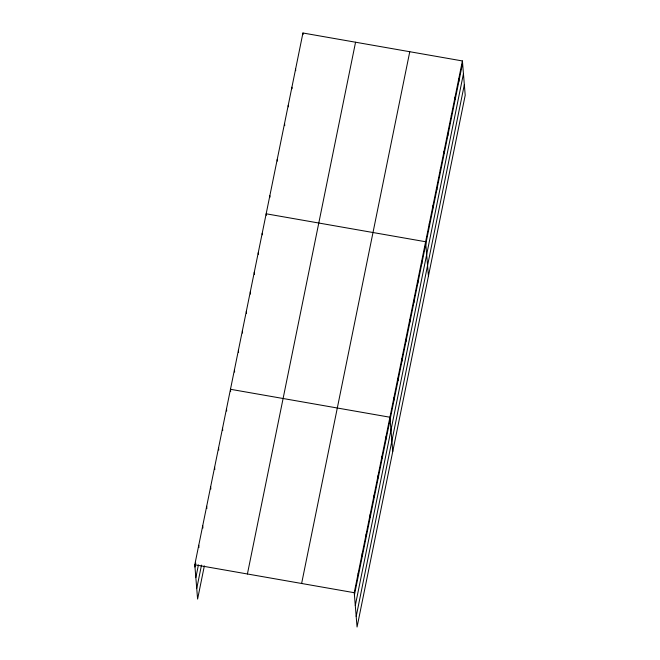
<?xml version="1.0" encoding="UTF-8"?>
<svg xmlns="http://www.w3.org/2000/svg" width="660" height="660" viewBox="0 0 660 660"><rect width="100%" height="100%" fill="white"/><g stroke="black" fill="none" stroke-linecap="round" stroke-linejoin="round"><path stroke-width="0.99" d="M204.352 565.909L197.604 599.057L194.791 564.762L302.94 33L462.396 60.943L465.209 95.238L357.06 627L354.238 592.705L462.396 60.943M194.972 567.031L195.764 563.129M195.847 577.599L198.421 564.927M196.738 588.489L201.498 565.092M247.409 573.986L355.558 42.223M301.62 583.489L409.769 51.719M354.428 594.965L462.577 63.203M355.295 605.542L463.444 73.772M356.194 616.432L464.343 84.662M194.791 564.762L354.238 592.705M458.716 79.019L458.898 81.279M455.037 97.102L455.227 99.363M451.358 115.178L451.547 117.447M447.686 133.262L447.868 135.523M444.007 151.338L444.188 153.607M440.327 169.422L440.517 171.682M436.648 187.498L436.837 189.767M432.977 205.582L433.158 207.842M429.297 223.657L429.487 225.926M428.439 276.037L425.617 241.741L266.17 213.799L266.293 215.309M421.657 261.236L421.839 263.505M417.689 280.739L417.879 283M413.721 300.234L413.911 302.495M409.761 319.737L409.942 321.998M405.793 339.232L405.974 341.492M401.825 358.726L402.014 360.995M397.864 378.229L398.046 380.49M393.896 397.724L394.078 399.985M392.749 451.514L389.928 417.227L230.48 389.284L230.662 391.545M385.968 436.722L386.149 438.983M382 456.217L382.181 458.486M378.031 475.72L378.221 477.98M374.072 495.214L374.253 497.475M370.103 514.717L370.285 516.978M366.135 534.212L366.325 536.473M362.167 553.707L362.356 555.976M358.207 573.21L358.388 575.47M302.94 33L303.064 34.51M295.589 69.16L295.713 70.669M291.91 87.244L292.034 88.745M288.23 105.319L288.354 106.829M284.559 123.404L284.74 125.664M277.2 159.563L277.324 161.065M269.849 195.723L269.973 197.224M262.201 233.302L262.325 234.803M258.241 252.797L258.365 254.306M254.273 272.291L254.455 274.56M250.305 291.794L250.495 294.055M246.345 311.289L246.526 313.549M242.377 330.792L242.558 333.052M238.409 350.287L238.598 352.547M234.448 369.781L234.63 372.05M226.512 408.779L226.702 411.04M222.544 428.282L222.733 430.543M218.584 447.777L218.765 450.037M214.615 467.272L214.805 469.54M210.647 486.775L210.837 489.035M206.687 506.269L206.869 508.53M202.719 525.772L202.909 528.033M198.751 545.267L198.94 547.528"/></g></svg>
